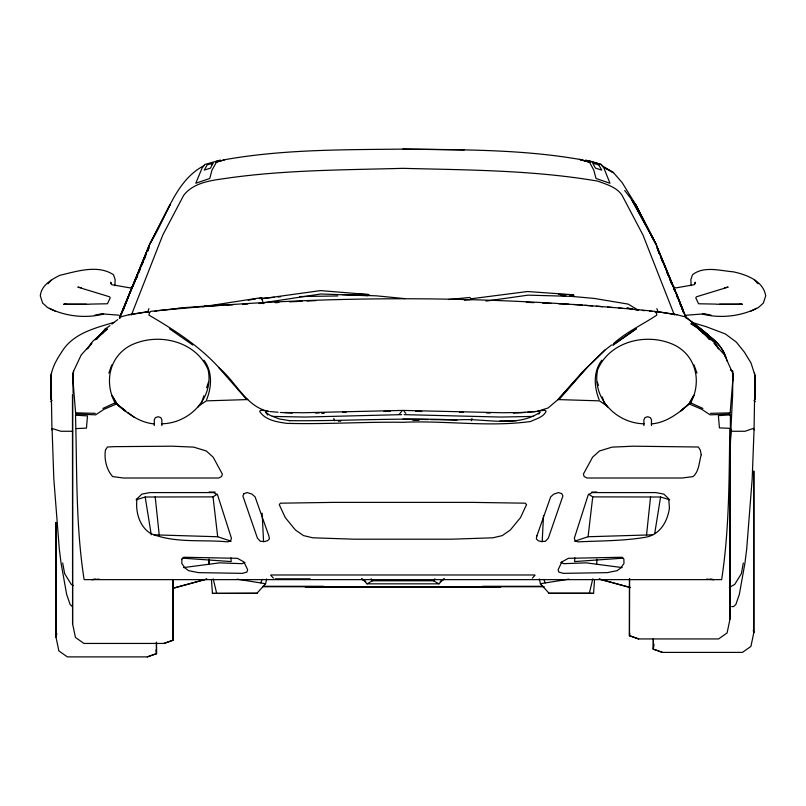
<?xml version="1.0" encoding="UTF-8"?>
<svg xmlns="http://www.w3.org/2000/svg" width="806" height="806" viewBox="0 0 806 806"><rect width="100%" height="100%" fill="white"/><g stroke="black" fill="none" stroke-linecap="round" stroke-linejoin="round"><path stroke-width="1.21" d="M56.128 522.459L55.997 637.183L58.868 650.905L67.351 656.89L147.407 656.89L156.515 653.646L156.515 642.301M729.833 436.912L729.964 619.23L727.093 632.952L718.609 638.936L638.553 638.936L629.446 635.692L629.577 578.648M753.247 630.272L753.801 632.68L753.801 471.188L753.801 632.68L750.93 646.402L742.447 652.386L662.391 652.386L653.283 649.142L653.394 638.936M50.788 383.606C49.629 372.08 55.382 361.35 61.629 352.131C72.752 333.432 94.786 328.163 114.19 322.329M51.02 381.742L50.788 399.343L51.957 400.501L50.788 401.67M729.803 428.591C729.067 478.986 729.329 529.703 721.642 579.635L84.126 579.635C75.603 525.26 77.124 470.029 75.502 415.191L87.501 415.886L86.454 428.127L75.966 428.591M72.822 378.941L73.165 372.07L81.204 354.932L91.813 343.275L88.025 348.111M596.742 564.19L596.843 559.183M73.094 393.157L72.933 373.46M173.099 579.433L173.099 640.196L163.991 643.44L83.935 643.44L75.452 637.455L72.58 623.733L72.711 394.527M731.667 606.565L733.651 606.565L735.868 604.46L739.364 594.324L744.956 562.971L746.699 548.987L752.179 478.945L754.043 429.87L754.98 375.334L751.011 362.972L744.371 352.131L736.331 342.117L725.37 333.956L706.258 326.732L691.81 322.329M644.337 423.775C616.62 423.644 591.675 398.275 597.639 369.732C610.122 340.464 648.548 331.971 675.609 345.613C697.321 357.33 701.673 383.918 689.946 404.229L688.777 404.229C678.068 413.569 665.937 422.858 651.248 423.926M114.905 285.717L115.127 279.531L113.495 274.745C97.869 264.308 76.641 271.4 59.765 275.33C51.282 279.692 41.318 285.243 40.3 295.842L42.627 303.066L47.524 307.499L54.989 311.116M731.082 429.054L729.843 455.843M542.176 541.803L543.516 515.709M729.813 450.695L732.604 395.494L732.835 373.46L724.554 354.932L713.955 343.275M539.295 578.92L540.413 583.715L549.148 593.397L593.559 593.397L594.556 579.736M72.349 606.565L70.132 604.46L66.636 594.324L61.044 562.971L59.301 548.987L53.821 478.945L52.068 428.48L60.934 431.27L72.681 431.27M574.88 557.823L574.557 561.57L623.098 558.165M646.493 535.466L650.563 496.788M732.835 380.22L732.835 371.022L730.448 370.025M574.618 541.209L588.078 536.746L592.742 496.889L588.612 494.159M638.674 638.936L629.446 635.692L629.818 633.274M662.512 652.386L653.283 649.142L654.019 644.296M654.704 533.552L660.577 497.01L669.705 499.801M743.323 562.971L741.339 573.701L734.699 584.421L729.309 587.403M50.909 376.15L51.493 373.118M125.786 410.879L116.991 404.229L115.822 404.229C104.095 383.918 108.437 357.33 130.159 345.613C157.22 331.971 195.646 340.464 208.129 369.732C214.094 398.275 189.148 423.644 161.432 423.775M56.833 633.576L55.997 637.183L55.997 522.459M211.444 579.736L212.441 593.397L256.852 593.397L265.587 583.715L266.705 578.92M548.574 593.156L589.357 593.156L592.813 578.799M471.369 420.762L471.963 418.405M613.648 343.467C626.635 331.87 642.563 324.637 656.84 315.075L656.144 312.396L654.976 311.348C487.57 294.563 318.199 294.563 150.793 311.348L149.624 312.396L148.919 315.075C174.489 330.077 199.888 346.318 219.897 368.685C236.38 382.376 246.112 406.839 268.741 411.463L262.444 410.294L260.106 410.526L259.764 411.574C265.375 420.228 277.294 422.062 286.805 423.351C325.493 424.419 364.181 421.75 402.879 422.304C445.386 420.309 488.386 427.382 530.62 421.488C535.93 418.808 543.163 417.377 546.005 411.574L545.652 410.526L543.325 410.294L537.028 411.463L548.1 407.967L558.014 399.575L585.861 368.685L604.984 350.036L611.714 344.928M694.661 284.246L695.306 282.211L694.681 283.843M206.618 399.685C211.787 386.94 212.623 371.626 203.938 360.181M203.898 395.766L201.601 402.597L198.105 407.03M206.568 387.787L208.482 382.094M108.83 373.118L111.742 364.957M128.063 297.827L130.038 292.346L128.063 297.474M147.599 312.204L148.909 308.668M260.801 582.849L262.121 579.333M123.217 310.27L127.62 298.633M124.799 305.675L127.751 298.291M131.418 314.975L162.792 235.009L183.657 195.374C194.538 181.149 214.598 180.171 230.859 177.663C287.863 169.915 345.482 169.935 402.879 168.343C467.994 170.026 533.491 170.086 597.871 181.159C606.596 184.423 616.711 187.133 622.111 195.374L642.976 235.009L674.35 314.975M121.766 312.98L122.703 310.642L121.303 313.796M136.184 279.027L137.594 275.561M138.541 273.254L139.952 269.788M141.846 265.164L143.256 261.698M144.203 259.381L145.624 255.915M124.215 307.036L127.126 299.923M149.624 312.396L146.712 311.922L128.879 314.723L119.903 317.05L119.439 317.866L149.856 243.865L170.016 204.815L149.856 243.865C166.379 217.872 174.499 181.108 203.938 165.663M123.781 308.083L122.472 311.227L124.336 306.794M146.48 253.608L130.391 291.762L132.607 286.986M135.186 281.052L132.728 286.755L130.159 287.913L111.631 284.659M136.164 278.775L137.645 275.35M601.83 360.181C593.145 371.626 593.982 386.94 599.15 399.685M119.439 317.866L119.903 317.05M688.777 404.229L693.906 395.262L689.009 403.887L680.848 410.879L690.41 402.718L702.882 408.43M362.831 579.202L366.982 583.836L372.463 580.804L433.537 580.804L434.908 578.728M732.946 378.588L730.155 412.853L729.218 414.143L710.106 414.838L701.835 409.357L689.946 404.229M217.338 160.646L211.978 170.086L209.762 178.479L195.777 183.254L202.074 168.101L204.754 164.495L220.481 160.062M262.01 298.714L320.597 290.603L368.856 294.563L368.04 295.731L320.949 293.978L261.91 302.965M538.781 414.103L540.06 412.279C515.759 428.429 483.973 417.589 456.962 419.966C401.056 417.498 345.149 421.216 289.253 420.672M87.119 349.028L92.861 341.18L107.319 328.939L95.309 339.779L106.271 328.364L96.478 339.316L105.798 328.364L99.36 336.072M606.616 405.63L599.382 400.854L558.014 399.575L582.597 371.838L604.984 350.036M399.202 414.375L401.438 411.574M102.342 333.11L106.029 328.596L109.928 325.594M75.734 415.07L76.892 414.022L95.662 414.838L103.934 409.357L115.822 404.229M587.151 367.405L559.989 398.527L558.014 399.575M366.982 583.836L439.018 583.836L443.149 579.202M48.048 283.722L51.252 280.226M532.373 578.124L535.053 575.212M111.873 324.103L117.726 319.599M102.422 333.291L97.405 337.099L103.168 332.747M444.177 578.859L440.177 581.741L444.378 579.02M199.153 405.63L206.386 400.854L247.754 399.575L245.78 398.527L218.617 367.405M136.053 499.801L145.191 497.01L213.026 496.889L217.157 494.159M751.011 311.116L758.476 307.499L763.373 303.066L765.7 295.842C763.332 280.77 746.416 274.685 733.42 271.834C720.221 270.776 703.93 265.698 692.505 274.745L690.873 279.531L691.095 285.717M756.612 308.315C740.321 316.506 719.869 318.551 702.419 314.068M103.581 314.068C86.131 318.551 65.679 316.506 49.388 308.315M102.886 408.43L115.359 402.718C126.431 412.702 139.085 422.737 154.52 423.926M684.697 316.123L686.913 315.186L704.746 313.796M244.994 562.447L241.931 563.676L219.554 562.86L183.556 567.585M248.198 300.225L255.552 298.905M163.87 643.44L173.099 640.196L172.968 579.433M147.286 656.89L156.515 653.646L156.394 642.301M656.144 312.396L659.056 311.922L676.889 314.723L685.866 317.05L699.971 328.364L709.29 339.316M215.927 162.228L226.546 159.366C284.81 149.291 344.071 149.785 403 149.11C461.929 149.785 521.19 149.291 579.454 159.366L590.073 162.228M216.23 162.117L224.33 159.83M173.29 588.219L206.93 579.03L173.34 588.128M73.628 370.901L72.933 378.014M154.651 311.398L157.049 310.894M95.078 315.075L100.972 313.977M694.369 284.659L675.841 287.913L673.272 286.755M724.735 287.712L728.171 287.097L696.475 296.779L695.769 297.827L698.57 303.771L716.282 304.114M540.413 583.715L568.905 579.171M128.879 314.723L147.76 311.811M202.598 306.774L261.628 297.595L263.35 303.65M486.008 301.091L528.061 295.147L574.094 296.427L573.509 294.795L527.477 291.53L470.543 298.845M95.42 579.151L91.703 579.635L99.198 579.131M158.248 310.642L177.441 308.446M464.347 300.245L471.762 299.459L469.787 297.474L448.579 299.489M259.3 298.583L274.302 297.293M278.05 296.971L280.559 296.749M525.381 412.46L513.392 413.095M527.708 412.259L535.869 411.564M178.297 308.083L227.826 304.466M537.501 411.342L520.948 412.511L502.42 412.743L402.879 410.415L303.348 412.743L284.82 412.511M212.441 593.397L257.426 593.156M204.281 306.22L219.202 305.474M226.657 305.101L232.874 304.789M242.828 304.285L247.795 304.043M258.988 303.479L263.955 303.237M275.148 302.673L278.876 302.482M289.515 301.847L302.038 301.263M307.056 301.031L315.821 300.618M533.481 416.41L500.899 417.055L404.128 414.637M719.506 304.255L742.155 304.235L739.676 304.255M315.609 413.075L319.277 412.964M321.735 412.894L324.183 412.823M342.56 412.269L346.237 412.158M338.349 421.206L340.817 421.125M588.078 536.746L652.004 534.841M66.324 304.255L63.845 304.235L86.494 304.255M401.64 414.637L304.87 417.055L272.287 416.41M321.735 413.045L324.183 412.984M89.718 304.114L107.43 303.771L110.231 297.827L109.525 296.779L77.829 287.097L81.265 287.712M710.459 413.327L730.155 412.853M499.851 421.014L516.515 420.672M383.999 411.463L390.295 411.342M299.741 296.548L337.734 295.963M63.845 304.235L89.013 304.235M716.987 304.235L742.155 304.235M591.775 492.083L596.783 492.063M402.184 410.647L403.584 410.647M72.822 378.588L75.613 412.853L95.309 413.327M730.971 431.27L745.066 431.27L753.459 428.359L754.043 429.87M271.3 574.98L534.469 574.98M275.148 578.819L310.229 578.819M263.068 586.284L323.518 586.284M482.482 586.284L542.932 586.284M262.877 586.748L544.272 586.748M305.333 587.332L500.667 587.332M592.742 496.889L660.577 497.01M208.986 492.063L215.242 492.093M403 149.11L464.185 149.926M412.823 420.329L419.029 420.41M402.879 419.15L428.036 419.533M430.555 419.573L456.962 419.966M415.473 411.342L421.76 411.463M558.689 294.412L566.104 294.603M569.802 294.704L573.509 294.795M459.531 412.158L463.198 412.269M486.481 412.964L490.159 413.075M153.765 534.841L217.691 536.746L231.151 541.209M292.377 413.095L280.387 412.46M342.006 294.583L360.443 295.258M364.131 295.389L376.422 295.842L404.652 298.603M358.841 294.17L368.856 294.563M526.258 302.3L533.743 302.643M542.488 303.046L551.223 303.449M558.719 303.791L568.704 304.245M573.691 304.466L582.466 305.091M589.357 593.156L593.559 593.397M119.087 315.186L101.254 313.796M706.57 579.131L714.066 579.635L710.348 579.151M182.67 558.165L231.211 561.57L230.889 557.823M584.975 305.293L592.511 305.907M596.279 306.209L602.545 306.713M607.573 307.126L612.59 307.529M618.867 308.043L622.635 308.345M269.899 411.564L278.06 412.259M560.885 295.429L565.812 295.873M569.51 296.205L594.143 298.411L628.176 304.114L638.271 310.179M634.947 309.605L637.395 309.877M642.301 310.401L644.75 310.673M649.656 311.197L652.104 311.469M654.563 311.731L659.459 312.265M622.212 567.585L586.214 562.86L563.837 563.676L560.775 562.447M658.008 311.811L676.889 314.723M626.544 308.083L632.629 309.02M635.057 309.393L638.715 309.957M237.095 579.171L265.587 583.715M289.717 420.672L279.108 418.919L269.788 415.191L265.708 412.279L267.632 415.019M585.519 160.062L601.246 164.495L603.926 168.101L609.991 183.254L596.007 178.479L593.79 170.086L588.662 160.646L601.246 164.495M705.028 313.977L710.922 315.075M627.471 308.083L632.317 309.01M589.821 162.208L579.454 159.366L590.163 162.349M604.198 167.557L613.487 172.655L622.111 182.559L636.216 205.52L656.144 244.561L686.097 318.108M433.537 580.804L439.018 583.836M604.389 167.688L613.487 172.655L602.062 165.663M73.457 585.609L71.301 584.421L64.661 573.701L62.677 562.971M361.622 579.02L365.823 581.741L361.823 578.859M169.552 328.828L192.745 345.028M127.741 412.35L134.592 417.518M702.832 332.747L708.595 337.099M686.561 317.987L700.202 328.364L709.522 339.316M693.885 324.103L699.729 328.596L701.945 331.306M712.907 341.18L698.449 328.939L710.459 339.779M755.212 401.67L754.043 400.501L755.212 399.343L754.98 381.742M270.715 575.212L273.395 578.124M754.748 280.226L757.952 283.722M729.218 414.143L730.035 415.07M700.202 328.364L706.64 336.072M699.971 328.596L703.658 333.11M404.33 411.574L405.821 413.438M607.664 407.03L604.168 402.597L602.253 396.905M624.68 190.488L635.753 204.815L655.913 243.865L686.329 317.987M631.441 199.223L655.913 243.865L631.441 199.223L635.753 204.815L656.144 244.561M75.613 412.853L76.55 414.143M371.092 578.728L372.463 580.804M718.771 348.968C713.239 338.953 704.827 330.289 694.369 325.443C706.137 334.097 720.937 341.543 725.229 356.685M718.186 348.273C712.061 337.523 702.459 328.223 690.873 323.7C705.099 333.331 723.224 342.55 727.002 360.997M673.393 286.986L675.609 291.762L657.081 247.825L659.439 253.608M681.785 307.036L683.528 311.227L675.962 292.346L683.659 312.577M660.376 255.915L665.101 267.471M666.048 269.788L672.184 284.81M673.594 288.276L674.541 290.593M676.425 295.208L677.846 298.683M679.73 303.298L681.151 306.774M682.098 309.081L683.508 312.547M658.26 251.291L659.207 253.608M661.091 258.222L662.512 261.698M666.753 272.096L668.174 275.561M670.058 280.186L671.479 283.652M111.319 283.843L110.694 282.211L111.339 284.246M677.937 297.474L683.639 312.537M543.879 579.333L545.199 582.849M656.86 308.668L658.159 312.204M694.026 364.957L696.938 373.118M597.286 382.094L598.435 385.51M333.805 418.405L334.399 420.762M261.628 297.595L262.141 299.641M213.187 578.799L216.643 593.156M754.507 373.118L755.212 383.606M145.191 497.01L151.256 534.771M155.961 650.019L156.515 653.646M754.98 375.334L755.091 376.15M213.026 496.889L217.691 536.746M155.195 496.788L159.276 535.466M262.131 513.221L263.582 541.803M729.964 619.23L729.964 436.912M72.459 394.527L72.58 623.733M51.957 429.87L51.02 375.334M732.835 373.46L732.946 378.941M208.925 559.183L209.026 564.19M208.956 559.293L209.046 564.26M653.283 638.936L653.283 649.142M651.48 425.558L651.48 419.735L650.321 417.639L647.631 416.702L644.951 417.639L643.903 419.735L643.903 425.558M629.446 578.648L629.446 635.692M161.865 425.558L161.865 419.735L160.807 417.639L158.127 416.702L155.447 417.639L154.289 419.735L154.289 425.558M181.904 559.011L181.793 563.444L184.816 567.867L188.664 570.668L198.578 572.643L242.394 573.348L246.938 572.069L247.644 569.731L243.916 561.923L237.387 558.316L183.889 557.258L181.904 559.011M137.04 498.753C135.237 511.316 139.257 526.6 150.672 533.481C174.902 543.576 202.346 539.355 227.947 541.874L230.506 540.715L231.443 538.267L217.57 494.904L213.61 492.577L150.087 492.577L141.927 494.088L137.04 498.753M536.917 535.819L536.333 538.851L538.196 540.715L540.997 541.531L545.42 541.3L548.332 538.146L562.9 495.962L561.742 493.625L558.588 492.577L553.813 494.088L550.669 496.889L536.917 535.819M105.455 450.151C103.984 458.967 106.523 469.878 112.679 476.608L123.52 478.008L218.738 478.008L221.65 476.497L222.345 474.049L213.147 457.143L206.265 450.967L193.682 447.129L172.353 446.192L114.311 446.655L107.43 447.008L105.455 450.151M701.25 454.695C699.044 461.979 699.255 471.228 693.089 476.608L682.249 478.008L587.03 478.008L584.118 476.497L583.413 474.049L592.622 457.143L599.503 450.967L612.086 447.129L633.415 446.192L698.339 447.008L700.313 450.151L701.25 454.695M669.433 508.082C667.539 521.512 660.104 534.59 645.767 537.219C623.34 541.038 600.48 540.776 577.821 541.874L575.262 540.715L574.325 538.267L588.199 494.904L592.158 492.577L655.681 492.577L663.832 494.088L668.728 498.753L669.433 508.082M149.624 244.561L119.671 318.108L120.598 317.171L119.439 317.987L149.624 244.561M148.919 247.825L147.508 251.291L148.919 247.825M211.978 164.847L210.578 168.101L204.281 170.086L207.202 164.847L213.258 163.215L211.978 164.847M526.54 504.586L520.485 517.633L510.339 529.985L502.299 535.587L492.98 537.803L451.481 539.194L354.287 539.194L312.788 537.803L303.469 535.587L295.429 529.985L285.284 517.633L279.229 504.586L280.508 503.186L334.006 502.37L471.762 502.37L525.26 503.186L526.54 504.586M561.853 561.923L558.125 569.731L558.83 572.069L563.374 573.348L607.19 572.643L617.104 570.668L620.942 567.867L623.975 563.444L623.864 559.011L621.879 557.258L568.381 558.316L561.853 561.923M244.027 493.625L242.858 495.962L257.426 538.146L260.348 541.3L264.771 541.531L267.572 540.715L269.436 538.851L268.851 535.819L255.099 496.889L251.956 494.088L247.17 492.577L244.027 493.625M636.216 328.828L613.023 345.028L636.216 328.828M730.387 414.838L718.378 415.654L719.426 427.895L730.387 428.359L730.387 414.838M598.798 164.847L592.742 163.215L595.422 168.101L601.719 170.086L598.798 164.847M630.262 587.473L599.07 579.03L630.302 587.564M117.575 404.703L111.863 395.262L116.759 403.887L124.91 410.879L117.575 404.703"/></g></svg>
